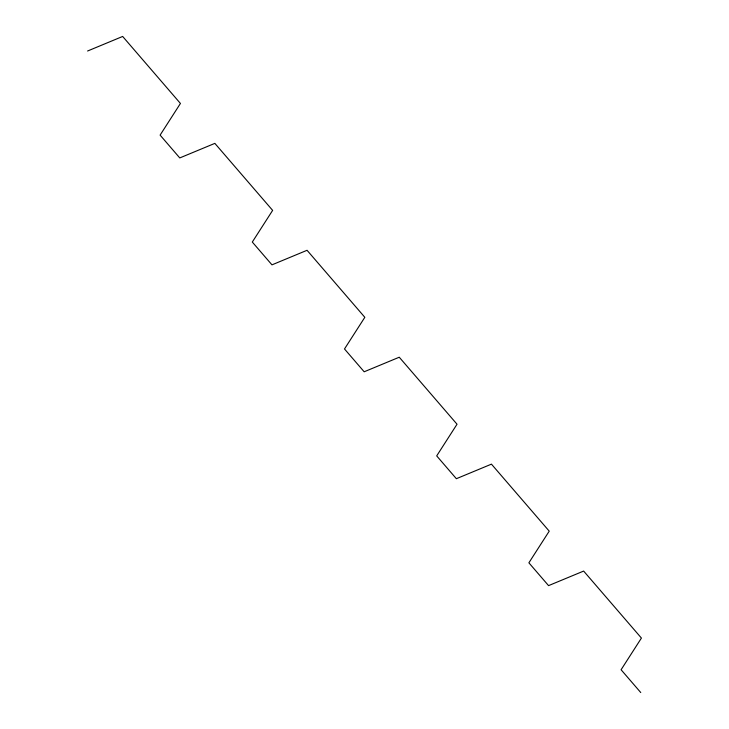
<?xml version="1.0" encoding="UTF-8"?>
<svg xmlns="http://www.w3.org/2000/svg" width="729" height="729" viewBox="0 0 729 729"><rect width="100%" height="100%" fill="white"/><g stroke="black" fill="none" stroke-linecap="round" stroke-linejoin="round"><path stroke-width="1.09" d="M87.58 51.012L122.663 36.45L180.437 103.454L160.107 135.12L179.771 157.929L214.855 143.376L272.637 210.38L252.307 242.046L271.972 264.855L307.055 250.293L364.828 317.306L344.498 348.972L364.172 371.781L399.255 357.219L457.028 424.223L436.698 455.889L456.363 478.707L491.446 464.145L549.229 531.149L528.889 562.815L548.563 585.624L583.647 571.071L641.42 638.075L621.09 669.741L640.764 692.55"/></g></svg>
